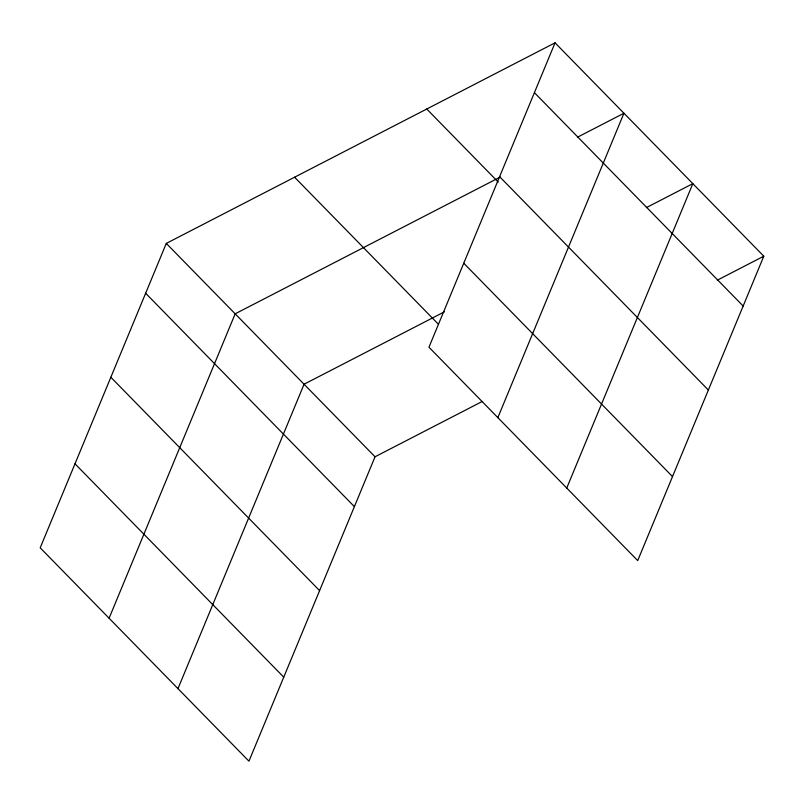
<?xml version="1.0" encoding="UTF-8"?>
<svg xmlns="http://www.w3.org/2000/svg" width="804" height="804" viewBox="0 0 804 804"><rect width="100%" height="100%" fill="white"/><g stroke="black" fill="none" stroke-linecap="round" stroke-linejoin="round"><path stroke-width="1.21" d="M555.051 42.823L428.964 347.217L637.713 560.589L763.8 256.195L555.051 42.823L166.287 243.411L40.2 547.805L248.949 761.177L375.036 456.783L482.32 401.427M109.093 618.216L235.17 313.821L500.068 177.151M177.975 688.626L304.063 384.232L444.471 311.791M497.847 417.638L623.934 113.243L577.483 137.203M566.74 488.048L692.827 183.654L646.376 207.613M717.349 280.164L763.8 256.195M534.409 92.661L743.157 306.033M499.606 176.669L708.364 390.041M426.753 109.022L498.259 182.106M463.757 263.22L672.516 476.591M294.576 177.212L438.492 324.313M166.287 243.411L375.036 456.783M145.645 293.249L354.393 506.62M110.841 377.247L319.6 590.618M74.993 463.797L283.752 677.169"/></g></svg>
